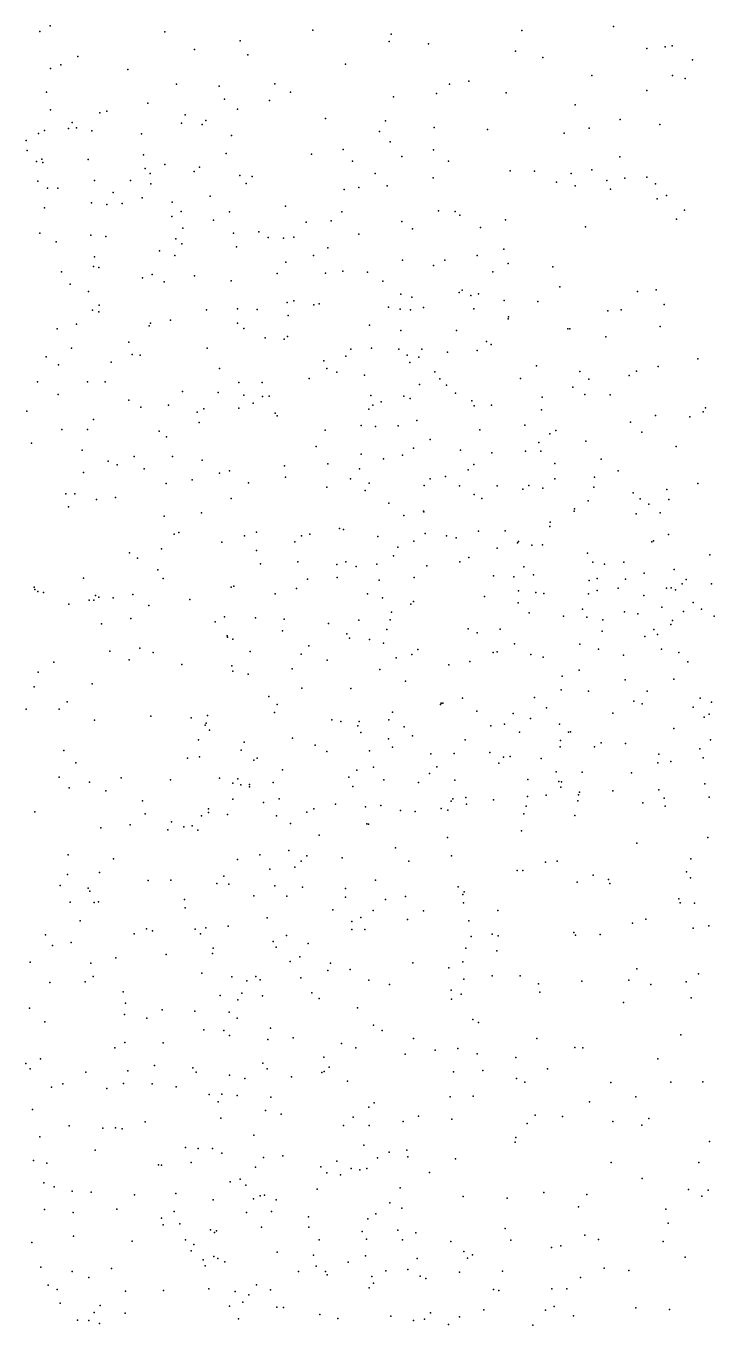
# Model space of a CAD drawing. Header units: metres. Extents: x -25 to 25, y -27.7 to 27.8.
# Drawn here: x 1.622 to 2.328, y -1.325 to 0.009 of the extents above; entities that cross this region are included whole.
import ezdxf

# ---------------------------------------------------------------- set-up
doc = ezdxf.new("R2010")
doc.units = ezdxf.units.M

msp = doc.modelspace()

# ---------------------------------------------------------------- linework, layer by layer
for p in [(1.6365, 0.0027, 17.3598), (1.6472, 0.0085, -8.8351), (1.765, 0.0024, 19.694), (1.9166, 0.0042, -8.8314), (1.9972, 0.0002, -8.854), (2.1311, 0.0037, -8.8419), (2.2251, 0.0078, -14.1549), (1.8422, -0.0067, -8.8162), (1.9951, -0.0074, 19.0284), (2.0354, -0.01, 19.6909), (2.2782, -0.0129, -3.3569), (2.2855, -0.0119, 17.1417), (1.6756, -0.0228, -8.7332), (1.7952, -0.0156, -13.7047), (1.85, -0.0211, 24.2013), (2.1246, -0.0173, -2.9579), (2.1529, -0.0237, 17.6566), (2.2594, -0.0147, 9.2249), (2.3065, -0.0262, 7.785), (1.6476, -0.0352, -7.5274), (1.6583, -0.0313, -2.5534), (1.7269, -0.0361, -13.7307), (1.9501, -0.0306, -13.599), (1.777, -0.0514, -2.704), (1.8777, -0.0509, -13.6404), (2.0571, -0.0514, -13.5058), (2.0769, -0.0482, 17.2253), (2.203, -0.0422, -20.2018), (2.2858, -0.0423, 19.7297), (2.2987, -0.0454, -13.3914), (1.6435, -0.0593, 4.602), (1.8206, -0.0534, 19.2673), (1.8937, -0.0596, 17.8119), (1.9995, -0.0641, 19.178), (2.0435, -0.0607, -3.4526), (2.115, -0.06, -8.8729), (2.2595, -0.0578, 17.5157), (1.6474, -0.0777, 23.6565), (1.7054, -0.0791, -8.6188), (1.7475, -0.0706, -8.7103), (1.826, -0.0667, -20.8764), (1.8394, -0.0769, 9.2828), (1.8723, -0.0679, 19.6819), (2.1859, -0.0724, 19.7508), (1.6697, -0.0907, 19.489), (1.6982, -0.0808, -3.7708), (1.7818, -0.0914, -28.3731), (1.7858, -0.0826, 12.9865), (1.8032, -0.0926, 17.8286), (1.807, -0.0886, -8.7629), (1.9298, -0.0866, -8.8238), (1.9912, -0.0889, 24.7455), (2.2322, -0.0876, -8.8505), (2.2727, -0.0927, 19.8455), (1.6353, -0.102, 17.8844), (1.6415, -0.0988, -7.0712), (1.666, -0.0968, -9.5611), (1.6742, -0.096, -9.863), (1.6899, -0.099, -9.7785), (1.7409, -0.1024, 19.6867), (1.8332, -0.1038, 11.5516), (1.9851, -0.0997, -28.2015), (2.0413, -0.0957, -27.7547), (2.0959, -0.0979, -13.4291), (2.1746, -0.1014, 12.8145), (2.2004, -0.0963, 17.567), (1.6225, -0.109, 19.6903), (1.6235, -0.1195, -8.3814), (1.948, -0.1184, 19.6844), (1.9962, -0.1105, 19.3456), (2.0404, -0.1186, 17.6876), (1.6333, -0.1307, -9.3789), (1.6385, -0.1281, -13.7677), (1.6397, -0.1318, 9.6388), (1.6861, -0.1286, -9.4837), (1.743, -0.1239, 23.8191), (1.8278, -0.1226, 7.6799), (1.9154, -0.123, -13.5849), (1.9573, -0.1303, 17.7388), (2.0079, -0.1254, -13.5012), (2.0561, -0.1304, 9.3642), (2.2317, -0.126, 25.2437), (1.7446, -0.1379, -9.5889), (1.7498, -0.143, -9.9142), (1.765, -0.1336, -9.6622), (1.7948, -0.141, -9.799), (1.8004, -0.1366, 9.4863), (1.8418, -0.1451, -21.3921), (1.8544, -0.1459, -13.6205), (1.9806, -0.1428, 24.4404), (2.1192, -0.1401, 24.9801), (2.1441, -0.1406, 19.786), (2.1817, -0.1429, 17.1515), (2.2029, -0.1392, 19.2149), (2.2596, -0.1467, -8.6057), (1.6345, -0.1508, -8.305), (1.6446, -0.1581, -9.9997), (1.6551, -0.1581, 11.1411), (1.6927, -0.1502, -6.6348), (1.7296, -0.1502, 17.8216), (1.7506, -0.1535, -8.5143), (1.8483, -0.1532, -8.6872), (1.9488, -0.1594, -21.0937), (1.9639, -0.1573, 19.4931), (1.993, -0.1555, -8.8443), (2.0403, -0.1475, 11.9897), (2.1667, -0.152, -8.8972), (2.1861, -0.1555, 19.8851), (2.2185, -0.15, 9.334), (2.2222, -0.1589, -13.3207), (2.2368, -0.1479, 19.9945), (2.2685, -0.1535, 17.4811), (1.6897, -0.1732, -7.7336), (1.7118, -0.1624, -9.4136), (1.7415, -0.1681, 11.4394), (1.7725, -0.1724, -9.5315), (1.8114, -0.1664, -8.5632), (2.2701, -0.1689, -8.8694), (2.2795, -0.1655, 20.1922), (1.6413, -0.1782, 4.5025), (1.7053, -0.1748, -13.7305), (1.7212, -0.1736, -8.3955), (1.7816, -0.182, -7.9577), (1.8313, -0.1822, -9.6537), (1.8886, -0.1764, -27.126), (1.9464, -0.1823, 17.211), (2.0457, -0.1813, 24.6021), (2.0629, -0.1819, -13.4081), (2.0677, -0.1858, -20.4545), (2.2982, -0.1807, 20.2905), (1.772, -0.1871, -26.7912), (1.7835, -0.1991, -8.4264), (1.8149, -0.1909, -9.9348), (1.9099, -0.1931, -8.6485), (1.9357, -0.1916, -8.7568), (2.0079, -0.1924, 19.7182), (2.0191, -0.1998, 12.9615), (2.0888, -0.1983, 17.6096), (2.1144, -0.1906, 24.7454), (2.1965, -0.1977, 12.2176), (2.2898, -0.1897, -13.2864), (1.6365, -0.2043, -10.074), (1.6533, -0.213, -7.5858), (1.6889, -0.2062, -21.7605), (1.7044, -0.2076, -8.2756), (1.7761, -0.2102, 19.6698), (1.8352, -0.2041, 23.982), (1.8612, -0.2028, -14.4675), (1.8709, -0.2087, -9.7187), (1.8867, -0.2093, -9.9181), (1.8972, -0.2082, 11.8479), (1.964, -0.2054, -13.5087), (1.7593, -0.2222, -3.761), (1.7822, -0.2153, -10.01), (1.8384, -0.2182, 19.7037), (1.9323, -0.2193, 17.7064), (2.1126, -0.2206, 20.0193), (1.6918, -0.2384, -26.5559), (1.6926, -0.2286, 17.7648), (1.697, -0.2396, -8.1709), (1.7751, -0.227, -8.349), (1.8889, -0.2341, -10.0218), (1.9175, -0.227, -8.5593), (2.0086, -0.2318, -8.7873), (2.0404, -0.2374, -21.2801), (2.0522, -0.232, 19.8023), (2.0854, -0.227, -8.839), (2.1173, -0.2355, 20.1165), (2.163, -0.2389, 19.4056), (1.659, -0.2441, -10.1283), (1.7421, -0.2501, -10.1248), (1.752, -0.2468, -13.6968), (1.7954, -0.2479, -9.4244), (1.8331, -0.2532, -13.6294), (1.88, -0.2457, -8.4591), (1.9299, -0.2454, -9.8314), (1.9475, -0.2433, -9.9519), (1.973, -0.2444, -8.6744), (2.1015, -0.2438, -3.5622), (1.6676, -0.2566, -9.3968), (1.6865, -0.264, -13.7467), (1.7643, -0.2541, -8.2522), (1.9884, -0.2535, 9.5076), (2.067, -0.265, 12.1576), (2.0701, -0.2629, 19.5408), (2.0866, -0.2666, -13.3435), (2.1702, -0.2593, 17.5414), (2.2499, -0.264, 17.4872), (2.2692, -0.2623, 12.889), (1.6976, -0.2783, -10.1798), (1.8904, -0.2754, -2.8662), (1.8974, -0.2737, -13.5603), (1.9178, -0.2778, -10.1386), (1.9233, -0.2769, 19.7163), (2.0069, -0.2669, 17.6238), (2.0182, -0.2699, -8.7286), (2.0789, -0.2682, -20.7646), (2.113, -0.2734, 20.2226), (2.1476, -0.2743, -8.8383), (2.2774, -0.2775, -13.235), (1.6907, -0.2833, -24.8343), (1.6972, -0.2849, -8.101), (1.7706, -0.2934, 17.6871), (1.8075, -0.2828, -24.4928), (1.8395, -0.2818, -8.3102), (1.8595, -0.2826, -8.0794), (1.8915, -0.2888, -8.3821), (1.9945, -0.2801, -13.4434), (2.0063, -0.2822, -9.9845), (2.0168, -0.2829, -27.2593), (2.0303, -0.2806, -21.5668), (2.0821, -0.2819, -8.7889), (2.1173, -0.2921, -13.274), (2.1174, -0.2903, -27.5446), (2.2196, -0.2839, 20.4156), (2.2331, -0.2828, -8.8842), (1.6545, -0.3026, -23.7615), (1.6741, -0.2977, 17.6951), (1.7487, -0.2994, -9.4141), (1.75, -0.2967, 19.6494), (1.8393, -0.2965, 9.7393), (1.8458, -0.302, -24.1804), (1.975, -0.2988, -9.8599), (2.0072, -0.3043, -10.0761), (2.0643, -0.3042, -2.9732), (2.1785, -0.3024, 17.0947), (2.1805, -0.3024, -8.5249), (2.273, -0.3001, 20.5076), (1.728, -0.316, 11.659), (1.8677, -0.3116, -28.5029), (1.8873, -0.3132, -9.4783), (1.8906, -0.3103, -10.2446), (2.0949, -0.3155, 24.4823), (2.0998, -0.3187, 20.3143), (2.2175, -0.3106, 24.6929), (1.643, -0.3311, -7.959), (1.669, -0.3223, 19.6319), (1.7312, -0.3288, -2.7482), (1.7394, -0.3296, -13.7069), (1.8082, -0.3222, -8.2051), (1.9506, -0.3305, -8.4028), (1.9556, -0.3235, -10.2087), (1.9771, -0.3224, -9.7707), (2.0049, -0.3233, 19.9943), (2.0137, -0.3294, 7.7776), (2.0254, -0.3316, 13.0514), (2.0287, -0.3233, -8.5695), (2.0548, -0.3264, -10.0104), (2.0854, -0.3247, -8.7291), (2.3118, -0.3333, 17.4294), (1.6557, -0.3395, -9.4105), (1.7098, -0.3368, -8.0411), (1.8208, -0.3431, -10.3095), (1.9279, -0.3353, -13.5135), (1.9312, -0.3431, -9.5478), (2.0162, -0.3369, 20.1214), (2.0419, -0.3466, -9.9426), (2.1464, -0.3403, -8.7806), (2.1908, -0.3462, 9.3526), (2.2488, -0.3458, -8.8466), (2.271, -0.3411, -13.1972), (1.6343, -0.357, 10.5873), (1.6855, -0.3569, -7.7723), (1.7038, -0.3569, -10.3091), (1.8407, -0.3576, -23.8511), (1.8647, -0.3576, -9.4212), (1.913, -0.3536, -10.3855), (1.9415, -0.3471, 19.8058), (1.9699, -0.3499, -13.4528), (2.0261, -0.3596, 20.2023), (2.0471, -0.3539, -10.1697), (2.13, -0.3534, -10.2765), (2.1999, -0.3543, 19.5301), (2.2415, -0.3504, -20.9263), (1.6554, -0.3698, -13.7683), (1.7829, -0.3667, 17.1626), (1.8195, -0.3678, -10.3877), (1.846, -0.3705, -13.5906), (1.8651, -0.3721, -25.0262), (1.8718, -0.3716, 13.1728), (1.9763, -0.3709, -9.6528), (2.0101, -0.3715, -10.4886), (2.0538, -0.3604, 17.5828), (2.0631, -0.3684, -21.9326), (2.1521, -0.3725, -10.4531), (2.1835, -0.3625, 20.5001), (2.196, -0.3698, -14.2686), (2.222, -0.3701, 17.5021), (1.728, -0.3756, 17.6427), (1.7404, -0.3829, 11.8482), (1.7688, -0.3809, -7.9132), (1.8048, -0.3846, -3.7943), (1.8409, -0.384, 17.6289), (1.8555, -0.3788, -8.187), (1.9742, -0.3848, 20.0651), (1.9783, -0.3807, 24.2603), (1.9867, -0.3775, 19.729), (2.0167, -0.374, -24.6027), (2.08, -0.3765, -8.5628), (2.0823, -0.3816, -13.2797), (2.1001, -0.3809, -10.571), (2.1513, -0.3855, -8.7024), (2.3198, -0.3834, -13.1533), (1.6231, -0.3869, 4.5797), (1.6918, -0.3956, -7.9346), (1.798, -0.3881, -8.0918), (1.8001, -0.3986, 9.9946), (1.878, -0.3889, 19.7418), (1.88, -0.3919, -22.1158), (2.0236, -0.3965, -10.5559), (2.2427, -0.3984, -28.1048), (2.2685, -0.3915, 7.9108), (2.3035, -0.3929, -21.4545), (2.3173, -0.3877, 20.6402), (1.6592, -0.4059, -28.597), (1.6854, -0.4057, -9.4555), (1.7589, -0.4075, 19.6446), (1.7666, -0.4133, -13.6596), (1.9294, -0.4066, -10.5141), (1.9662, -0.4017, -8.3226), (1.981, -0.4028, 17.6053), (2.0044, -0.4022, -13.3857), (2.0881, -0.4062, 20.419), (2.1343, -0.4013, 12.3535), (2.1598, -0.4104, -10.156), (2.1662, -0.4068, -3.6629), (2.2544, -0.4084, 9.1932), (1.628, -0.4199, -7.8287), (1.9202, -0.4233, -8.2331), (2.0202, -0.4249, -8.3894), (2.0372, -0.4162, -9.7811), (2.1487, -0.419, -10.6232), (2.197, -0.4179, -10.4112), (2.2895, -0.4233, -20.1446), (1.6802, -0.4272, 10.4356), (1.7066, -0.4382, -10.4262), (1.7334, -0.4337, 10.2599), (1.7728, -0.4337, -9.462), (1.8032, -0.4374, -10.4846), (1.9665, -0.4311, -10.6067), (1.9893, -0.4361, -8.2643), (2.0086, -0.4323, 17.0874), (2.0684, -0.4271, -10.6855), (2.1003, -0.4298, -13.2031), (2.1351, -0.4281, 20.5295), (2.1508, -0.428, -27.3697), (2.2127, -0.4364, -10.479), (1.6814, -0.45, -7.8628), (1.716, -0.4421, 7.7496), (1.7436, -0.4461, -14.598), (1.821, -0.4507, 19.6961), (1.8312, -0.4484, -8.0682), (1.8875, -0.4432, 19.8072), (1.9322, -0.4409, -9.4764), (1.9646, -0.4462, 20.1731), (2.0762, -0.4472, 17.5614), (2.0821, -0.4417, -8.4862), (2.1651, -0.4406, -10.0926), (2.2301, -0.4482, -10.3559), (1.7662, -0.4611, -7.9653), (1.793, -0.4575, 12.0747), (1.8508, -0.4607, -13.5631), (1.8888, -0.4548, -8.1495), (1.9312, -0.465, -13.455), (1.9554, -0.4565, 9.8013), (1.9747, -0.4609, 12.2827), (2.0311, -0.4634, -23.9242), (2.0373, -0.4565, -9.6792), (2.0528, -0.454, 9.6256), (2.0672, -0.4636, -10.7815), (2.1058, -0.4636, -9.8924), (2.1385, -0.4632, -8.5605), (2.1526, -0.4659, -10.0233), (2.1652, -0.4563, -8.4861), (2.2051, -0.4651, -10.6168), (2.2058, -0.4547, -13.1215), (2.3117, -0.4612, -21.7656), (1.6634, -0.4718, -23.5174), (1.6725, -0.4719, 19.579), (1.6949, -0.4776, 13.3989), (1.7143, -0.4756, 24.2048), (1.8328, -0.4768, -10.5777), (1.9705, -0.4683, -3.7462), (2.0824, -0.4724, -9.8056), (2.09, -0.4767, -26.9858), (2.1321, -0.4672, 24.5365), (2.1994, -0.4789, -8.6587), (2.2456, -0.471, 8.0452), (2.2526, -0.4771, -10.4168), (2.2801, -0.4675, -8.8557), (2.2819, -0.4778, 17.4609), (1.666, -0.4851, -22.3129), (1.8024, -0.4914, -13.6061), (1.9946, -0.4816, -10.7485), (2.0304, -0.4895, -9.5756), (2.0307, -0.4902, -13.3105), (2.1849, -0.4895, -10.8125), (2.1851, -0.4872, 16.9842), (2.2485, -0.4923, -27.5838), (2.2616, -0.4824, 20.6795), (2.2732, -0.4915, 9.0082), (1.7641, -0.4948, -9.5012), (2.01, -0.494, 20.3876), (2.16, -0.5053, -10.9935), (2.1602, -0.501, 20.6174), (1.7743, -0.5133, -10.5952), (1.7791, -0.5115, 17.5612), (1.8466, -0.5149, -10.678), (1.8589, -0.5111, 13.3195), (1.9051, -0.515, 20.0811), (1.9135, -0.5132, -10.749), (1.9442, -0.5074, 24.3431), (1.9481, -0.5086, -25.217), (1.9835, -0.5158, -14.4217), (2.032, -0.5125, -26.7515), (2.054, -0.5149, 20.511), (2.0639, -0.5169, -9.6351), (2.0869, -0.5101, -25.009), (2.1141, -0.51, -13.1046), (2.2816, -0.5137, -10.2837), (1.7287, -0.5326, -7.8776), (1.7613, -0.5283, -7.8831), (1.8235, -0.5214, 17.086), (1.8588, -0.5301, 10.1298), (1.8984, -0.5213, 7.8914), (2.0041, -0.5266, -8.2424), (2.0205, -0.5206, -10.8997), (2.1058, -0.5276, -9.7556), (2.1267, -0.5222, 19.797), (2.1279, -0.5208, -8.4735), (2.1415, -0.5246, -11.0746), (2.1523, -0.5244, 9.2668), (2.1985, -0.5327, -10.0334), (2.2647, -0.5211, -10.6227), (2.2664, -0.5203, -8.7949), (1.7369, -0.538, -13.6633), (1.8629, -0.5439, 19.9349), (1.9013, -0.5417, -8.0757), (1.9414, -0.5444, -23.6349), (1.9507, -0.5416, -8.1434), (1.9611, -0.5466, -13.3798), (1.9823, -0.5441, -9.5444), (1.9994, -0.5354, 17.5465), (2.0338, -0.5459, -13.256), (2.0675, -0.5418, -8.3375), (2.0767, -0.5371, -8.3613), (2.1332, -0.5468, -11.1702), (2.2042, -0.542, -11.1483), (2.2161, -0.544, -13.0267), (2.2359, -0.5422, -11.0157), (2.3241, -0.5345, -11.4532), (1.6814, -0.5583, -7.7467), (1.7578, -0.5499, 19.6198), (1.763, -0.5587, -10.6569), (1.9113, -0.5594, -26.5194), (1.9417, -0.5577, 20.3178), (2.0206, -0.5579, -11.0247), (2.1023, -0.5561, 17.5266), (2.123, -0.5572, -11.2389), (2.1432, -0.5549, -9.8442), (2.2085, -0.5588, -11.3281), (2.2375, -0.5596, -11.2561), (2.2566, -0.5532, -10.891), (2.2874, -0.5496, -11.191), (2.2997, -0.5598, 17.4434), (1.6309, -0.5677, 10.8477), (1.6316, -0.57, -13.7376), (1.6344, -0.5722, 12.0104), (1.6405, -0.5733, -7.6917), (1.8329, -0.5676, -10.7563), (1.8358, -0.5668, -7.9394), (1.9, -0.569, -13.4599), (1.9849, -0.5606, -22.3372), (2.1278, -0.5714, -8.4127), (2.1455, -0.5733, 12.5101), (2.2002, -0.561, 20.6973), (2.2084, -0.571, -11.4624), (2.2302, -0.5688, -8.591), (2.2796, -0.5686, -10.8261), (2.2846, -0.5684, -8.5749), (2.2888, -0.5705, -22.1158), (2.2957, -0.5644, -10.2194), (2.3259, -0.5644, -14.2637), (1.6665, -0.585, -10.593), (1.6873, -0.5812, -25.4993), (1.6921, -0.581, -13.6994), (1.6937, -0.5762, 17.5173), (1.6972, -0.5781, 19.5435), (1.7119, -0.5788, 13.5184), (1.7319, -0.5754, 10.5726), (1.7486, -0.5866, -7.8049), (1.7905, -0.5802, -13.5976), (1.8782, -0.5745, -10.8567), (1.9727, -0.5745, 17.0139), (1.9883, -0.5788, 12.4064), (2.0174, -0.5853, -11.0966), (2.0202, -0.5824, 19.9243), (2.0928, -0.5774, 9.461), (2.1276, -0.5838, -11.4266), (2.1537, -0.5743, -13.001), (2.1997, -0.5746, 8.2122), (2.2564, -0.5763, -11.5566), (2.3071, -0.5835, -10.7208), (1.73, -0.6, -9.5608), (1.826, -0.5983, 17.526), (1.8578, -0.5993, 20.0217), (1.9973, -0.5933, -13.2993), (2.1388, -0.5942, -9.733), (2.1739, -0.5974, -11.5381), (2.1933, -0.5904, -8.5051), (2.1979, -0.5984, -27.1872), (2.2366, -0.593, -10.0284), (2.2501, -0.5951, 24.7172), (2.2747, -0.5882, 8.4707), (2.297, -0.5926, -10.9624), (2.3156, -0.5903, -11.6341), (2.3284, -0.5974, 20.8006), (1.7, -0.6052, 7.8681), (1.8165, -0.6032, 10.423), (1.8857, -0.6127, -2.8395), (1.8872, -0.6006, 20.1625), (1.9329, -0.6051, 17.532), (1.964, -0.6017, -11.0387), (1.9927, -0.6111, -8.2149), (1.9962, -0.6014, 13.3343), (2.076, -0.6106, -11.3463), (2.109, -0.6107, -3.7514), (2.2136, -0.613, 17.4706), (2.2144, -0.6012, 13.1906), (2.2665, -0.6113, -20.2904), (2.2842, -0.6059, -24.7023), (2.2859, -0.6019, -12.9272), (1.829, -0.6177, 19.8754), (1.8292, -0.6191, -9.5366), (1.8345, -0.6211, -7.8916), (1.9517, -0.6155, 20.3863), (1.9545, -0.6202, -9.5073), (1.975, -0.6213, 10.0298), (1.9894, -0.6252, -8.1279), (2.0852, -0.6147, -13.0308), (2.1237, -0.626, -12.9267), (2.1908, -0.6261, 9.0283), (2.2574, -0.6185, -8.6385), (2.2704, -0.6162, -2.9889), (1.7083, -0.6335, -13.6465), (1.7391, -0.6305, -2.7343), (1.753, -0.6347, 19.6308), (1.8524, -0.6337, -10.8883), (1.9048, -0.6366, -13.3955), (1.9125, -0.6279, -8.0211), (2.0184, -0.6369, -13.1802), (2.0246, -0.6316, -11.2149), (2.1018, -0.6349, -8.3173), (2.1058, -0.634, -9.6207), (2.1405, -0.6367, -11.6129), (2.153, -0.6395, -9.6753), (2.21, -0.6315, -9.8838), (2.2355, -0.6375, -8.5472), (2.2746, -0.6312, -11.6799), (2.2922, -0.6347, -10.0809), (1.6509, -0.6448, -9.6013), (1.7284, -0.6422, -7.7368), (1.7822, -0.6471, -10.7729), (1.8335, -0.6486, 24.3585), (1.8957, -0.6516, 8.0324), (1.9316, -0.6428, 10.2337), (1.9856, -0.6524, -11.1585), (2.0022, -0.6404, 20.5226), (2.0564, -0.6476, -11.4179), (2.0778, -0.6439, -11.4849), (2.1902, -0.653, -9.8044), (2.3017, -0.6444, -10.885), (1.6348, -0.6551, -13.6895), (1.8346, -0.6541, -13.4922), (1.8504, -0.6572, 20.0916), (2.0118, -0.6641, -28.6334), (2.1727, -0.6591, -26.9052), (2.2373, -0.6627, 8.773), (2.2872, -0.6621, -3.7458), (1.6309, -0.6702, 4.7134), (1.6904, -0.6669, -7.676), (1.8717, -0.6801, -9.5557), (1.9055, -0.6713, 20.3054), (1.9559, -0.6719, -25.4375), (2.1717, -0.6732, -12.8356), (2.1995, -0.6746, -11.7337), (2.2597, -0.6744, 19.9219), (1.6227, -0.6929, -26.1874), (1.6565, -0.6931, 17.4563), (1.6647, -0.6855, -10.6529), (1.8803, -0.6882, -11.0087), (2.0477, -0.6883, 8.2278), (2.0484, -0.6868, -11.5582), (2.0503, -0.6867, 17.4941), (2.0702, -0.6818, 24.5975), (2.1443, -0.6811, -8.3587), (2.1566, -0.6915, 20.7174), (2.2463, -0.6847, 20.7771), (2.2547, -0.6876, -9.8718), (2.3069, -0.6909, -8.7822), (2.3142, -0.6817, -10.7729), (2.3258, -0.6859, -12.7822), (1.6928, -0.7041, -13.6123), (1.7504, -0.7002, -13.5553), (1.792, -0.7018, 12.3366), (1.8086, -0.6995, 20.0866), (1.8773, -0.6965, -7.9167), (1.9363, -0.7038, -8.0072), (1.9453, -0.7055, -11.2078), (1.9644, -0.7055, 17.497), (1.9947, -0.704, -11.3996), (1.9985, -0.6962, 13.4579), (2.085, -0.6951, -12.8843), (2.1223, -0.6975, -12.7679), (2.14, -0.7027, -11.8085), (2.2247, -0.6971, -12.7801), (2.3183, -0.7013, -8.8583), (2.3236, -0.698, -24.8917), (1.8061, -0.7095, 16.9621), (1.8073, -0.7072, 19.8918), (1.8106, -0.7146, 17.4814), (1.9628, -0.7101, -13.2032), (1.9661, -0.717, -11.335), (2.0103, -0.7111, -11.4861), (2.0993, -0.7101, -14.4172), (2.1134, -0.7085, -9.5764), (2.1289, -0.7165, 8.3864), (2.17, -0.7083, -25.2458), (2.1791, -0.7166, -9.6435), (2.1813, -0.7163, 17.4521), (2.2873, -0.7129, -11.8704), (1.7994, -0.7244, 10.5654), (1.8464, -0.7267, -10.9524), (1.8958, -0.7229, -11.1195), (1.9192, -0.7299, 20.3776), (1.9945, -0.7235, -8.0804), (1.9984, -0.7319, -11.5914), (2.0191, -0.7203, 20.5734), (2.0729, -0.7243, -11.7565), (2.1707, -0.7316, 16.8083), (2.171, -0.7251, -11.9008), (2.2059, -0.7316, -8.4244), (2.2126, -0.7276, -8.4211), (2.2375, -0.7281, -12.7015), (2.3248, -0.7244, 20.846), (1.6613, -0.7353, -14.7931), (1.788, -0.7434, -9.6151), (1.8003, -0.742, -10.888), (1.8433, -0.7349, -13.403), (1.8562, -0.7452, 20.224), (1.8597, -0.7432, -14.6027), (1.9312, -0.7363, -11.2758), (1.9748, -0.7358, -13.1358), (2.0377, -0.7388, -12.9117), (2.0616, -0.7385, -8.1793), (2.0985, -0.7376, -12.6983), (2.1123, -0.7422, 20.1072), (2.1192, -0.7414, 9.1237), (2.151, -0.7437, -11.9683), (2.2718, -0.7393, -8.5769), (2.284, -0.7466, -12.6517), (2.3137, -0.7337, 13.2083), (2.3173, -0.7429, -9.9079), (1.6737, -0.7482, -10.7003), (1.8857, -0.7552, 17.4756), (1.962, -0.7555, -11.5253), (1.979, -0.7526, -9.553), (2.0363, -0.759, -11.8556), (2.0441, -0.7521, 10.1733), (2.1077, -0.7485, -12.6152), (2.1663, -0.7574, -3.7901), (2.193, -0.7575, -12.579), (2.2439, -0.7582, -8.4964), (2.2706, -0.7481, -11.9647), (1.6564, -0.7627, 13.8725), (1.6666, -0.7736, -7.5853), (1.6875, -0.7679, -13.5721), (1.7202, -0.7634, -9.6423), (1.7707, -0.7656, -13.4747), (1.8209, -0.7637, 20.1031), (1.8345, -0.7689, -25.627), (1.8399, -0.7645, -23.375), (1.8428, -0.7708, -8.0212), (1.8516, -0.7703, -7.8215), (1.8517, -0.7726, -11.0458), (1.876, -0.7681, -13.3217), (1.9536, -0.7629, 20.5029), (1.9578, -0.7722, 10.4012), (1.9896, -0.7655, -11.6846), (2.0253, -0.7684, 16.8525), (2.0625, -0.7657, -11.934), (2.1373, -0.7653, -12.5103), (2.1691, -0.7674, -12.0604), (2.1712, -0.773, 13.3954), (2.1718, -0.7677, -2.9264), (2.3189, -0.7695, -12.5529), (1.7043, -0.7768, -10.76), (1.8345, -0.7854, 8.1496), (1.8821, -0.785, -11.1985), (2.0605, -0.7849, -12.1026), (2.0737, -0.7838, 9.4051), (2.1022, -0.7859, 17.4555), (2.1371, -0.7825, -12.2256), (2.1561, -0.7813, -12.3456), (2.1895, -0.781, -12.4258), (2.1904, -0.7781, -12.148), (2.2245, -0.7768, -9.6528), (2.2719, -0.7758, -9.7372), (2.2772, -0.7843, -12.469), (2.3233, -0.7834, -8.8085), (1.6316, -0.7985, 16.9109), (1.7418, -0.787, -10.8276), (1.8097, -0.7992, -13.3879), (1.8098, -0.7952, -2.762), (1.8662, -0.7889, 20.2989), (1.9105, -0.7987, -7.9098), (1.9179, -0.7952, -13.1702), (1.9399, -0.7904, -3.8262), (1.9708, -0.7932, -8.0041), (1.9865, -0.7919, -11.9278), (2.0068, -0.7971, -12.878), (2.0219, -0.7981, -12.7397), (2.0484, -0.7951, 13.5947), (2.0552, -0.7966, -12.4234), (2.0587, -0.7874, -12.5289), (2.0744, -0.7905, -12.2878), (2.1358, -0.7926, -23.5548), (2.1887, -0.7872, -8.3579), (2.2554, -0.7893, -12.357), (2.2783, -0.7926, -12.2012), (1.7292, -0.8116, -7.6322), (1.7446, -0.8004, 19.6584), (1.7718, -0.8087, 17.44), (1.7928, -0.8127, 19.9336), (1.8025, -0.8024, -10.9331), (1.8291, -0.801, 20.2068), (1.8796, -0.8026, -13.2568), (1.8938, -0.8105, -11.372), (1.9722, -0.8106, 8.3267), (1.974, -0.8111, -11.994), (2.1331, -0.8005, 8.9467), (2.1855, -0.8023, -9.5884), (1.6992, -0.8148, 19.5347), (1.7681, -0.8168, 19.7983), (1.7844, -0.8138, -9.6566), (1.7986, -0.8173, -7.7109), (1.9234, -0.8224, -11.8108), (2.055, -0.8247, -8.1284), (2.1308, -0.818, -8.2648), (2.3221, -0.8249, -27.2725), (1.8921, -0.8382, -11.501), (2.0017, -0.8354, 17.4453), (2.2492, -0.8304, -8.4815), (1.6658, -0.8424, 10.7358), (1.7122, -0.8468, -10.7876), (1.8393, -0.8473, -11.0841), (1.8624, -0.8425, 17.4459), (1.9047, -0.8491, -13.118), (1.9106, -0.8434, 24.5559), (1.9468, -0.8457, -9.6332), (2.0152, -0.8489, -12.1986), (2.059, -0.8434, 10.3066), (2.1556, -0.8499, -8.2966), (2.1676, -0.8492, 17.4224), (2.3045, -0.8467, -8.6678), (1.6649, -0.8626, -22.7079), (1.6979, -0.8606, -9.7222), (1.8253, -0.8645, -9.6951), (1.8726, -0.8572, -11.3105), (1.8982, -0.8552, -11.7238), (2.1264, -0.8585, 20.7376), (2.1324, -0.8587, 24.7765), (2.2043, -0.8635, 20.7938), (2.3003, -0.86, -9.6525), (2.3044, -0.866, -8.4308), (1.6575, -0.8741, -10.6984), (1.6863, -0.8768, -7.5733), (1.6878, -0.88, 17.4252), (1.7476, -0.869, 13.9848), (1.7709, -0.8687, -10.8837), (1.8183, -0.8719, 20.1063), (1.8304, -0.8727, -13.2301), (1.8777, -0.8745, -7.8314), (1.9062, -0.8758, 20.392), (1.9503, -0.877, 20.3008), (1.9812, -0.8687, 20.5585), (2.066, -0.8753, -28.8049), (2.188, -0.8706, -9.4973), (2.2201, -0.868, 12.7801), (2.2215, -0.8719, -8.4002), (1.6677, -0.8911, 19.5125), (1.6922, -0.8914, 20.2419), (1.6968, -0.8908, -26.1938), (1.785, -0.8884, -13.3181), (1.8562, -0.8846, -11.2266), (1.8899, -0.885, 13.8652), (1.9503, -0.8859, -7.9438), (1.9913, -0.8885, -12.6138), (2.0119, -0.8853, -12.304), (2.0708, -0.8833, 9.6606), (2.0712, -0.8917, -8.1426), (2.0719, -0.8804, -3.8478), (2.2923, -0.8876, 20.8544), (2.2936, -0.8919, -9.5838), (2.3085, -0.8922, -3.8493), (1.7859, -0.8971, 19.91), (1.9371, -0.8989, -12.9007), (1.9785, -0.8996, -12.6859), (2.0302, -0.8999, -8.0773), (2.1067, -0.8997, -8.2083), (1.6779, -0.9103, -13.4345), (1.7461, -0.9186, -9.7637), (1.7959, -0.9188, 17.4246), (1.807, -0.9175, -10.9936), (1.8297, -0.9158, -9.7433), (1.8699, -0.9073, -11.5194), (1.9568, -0.9111, -12.7951), (1.9569, -0.9191, -9.6981), (1.966, -0.907, -12.1226), (1.97, -0.9193, 17.4268), (2.014, -0.909, 16.7007), (2.0768, -0.9103, 9.0853), (2.2447, -0.9126, 13.0216), (2.2585, -0.9085, -27.0215), (2.3069, -0.9177, -25.2875), (2.323, -0.9156, -8.7686), (1.6423, -0.9248, -2.6435), (1.6689, -0.9325, -14.9244), (1.7334, -0.9237, 12.4026), (1.7522, -0.9205, 19.7624), (1.8015, -0.9236, -7.6974), (1.8761, -0.9314, 12.5297), (1.8897, -0.9254, -11.8509), (1.9121, -0.9335, 8.4634), (2.0791, -0.9265, 20.6935), (2.1006, -0.9241, 13.4404), (2.1068, -0.9258, -9.6307), (2.1844, -0.9222, -9.5445), (2.1864, -0.925, -26.7751), (2.2116, -0.9245, 20.325), (1.6496, -0.9357, -3.8897), (1.7662, -0.9448, 8.2801), (1.8137, -0.9439, -13.171), (1.8145, -0.9382, 20.3553), (1.8792, -0.9372, -13.0499), (2.0737, -0.9385, 8.8534), (2.1057, -0.941, 17.4007), (1.6268, -0.9526, 16.7664), (1.6891, -0.9539, 19.5693), (1.7146, -0.9484, -7.5937), (1.8935, -0.9521, -12.9683), (1.9034, -0.9474, -9.7531), (1.935, -0.9538, 20.4802), (2.0193, -0.9533, 20.6163), (2.0562, -0.9584, -8.1082), (2.0707, -0.9525, 12.6681), (2.2492, -0.9596, 17.3629), (1.647, -0.9735, 14.3363), (1.6831, -0.973, -10.7365), (1.6912, -0.9673, -13.3557), (1.8029, -0.9641, 16.7235), (1.8337, -0.9677, 20.1802), (1.8489, -0.972, -11.4311), (1.8582, -0.9675, 20.2918), (1.8626, -0.971, -11.7226), (1.9044, -0.9688, -12.8579), (1.9321, -0.9612, -12.0867), (1.9551, -0.9604, -12.6255), (1.9743, -0.9711, -12.3786), (2.0718, -0.9701, -9.6872), (2.1009, -0.9667, -8.1831), (2.1295, -0.9666, 10.1285), (2.1928, -0.9724, 16.4878), (2.2411, -0.9712, -9.5184), (2.2997, -0.9729, -8.5896), (2.3124, -0.9646, -8.6835), (1.7222, -0.9833, 19.6552), (1.844, -0.9845, 24.5615), (1.9158, -0.9842, 10.4934), (1.9953, -0.9757, -8.1337), (2.0588, -0.9816, 13.8617), (2.069, -0.9855, -23.3974), (2.1484, -0.975, 20.771), (2.1497, -0.9834, -9.6411), (2.2636, -0.9757, -8.4887), (1.626, -0.9998, -13.377), (1.7246, -0.9947, -10.8208), (1.8217, -0.9871, -11.1162), (1.8399, -0.9914, -11.3552), (1.8652, -0.9874, -11.7971), (1.9232, -0.9902, 14.0803), (1.9627, -0.9997, -12.454), (2.059, -0.9908, -2.8702), (2.2356, -0.9941, 24.9116), (2.3049, -0.9893, 20.8703), (1.7236, -1.0066, 10.6549), (1.7463, -1.0101, -13.2211), (1.7622, -1.0018, 17.4174), (1.7958, -1.0031, -3.8852), (1.8309, -1.004, -11.2006), (1.8391, -1.0103, -11.5493), (2.081, -1.0115, 20.6981), (1.6419, -1.014, 19.5136), (1.8048, -1.0223, -7.6887), (1.8254, -1.0229, -13.0967), (1.8732, -1.0206, -12.9231), (1.9789, -1.0174, -7.9523), (1.9879, -1.023, -9.7767), (2.0866, -1.0147, 10.3324), (1.7237, -1.0351, -7.9578), (1.7633, -1.0356, 19.826), (1.8311, -1.028, 14.2613), (1.8706, -1.032, -7.7845), (1.8964, -1.0305, -12.7962), (1.946, -1.0363, -12.1888), (2.0201, -1.0312, 16.488), (2.1466, -1.0311, 13.0397), (2.2945, -1.0273, -9.5164), (1.6374, -1.0521, -9.9026), (1.7136, -1.0408, -23.267), (1.9281, -1.0502, -12.1031), (1.9609, -1.0407, -12.3154), (2.0116, -1.0471, 20.5969), (2.0424, -1.043, -8.0658), (2.0655, -1.0414, -9.7502), (2.0855, -1.0468, 9.7424), (2.1249, -1.0505, -8.2183), (2.1855, -1.0404, -9.6687), (2.1939, -1.0408, -8.321), (2.2707, -1.0521, -9.5861), (1.6224, -1.0569, 14.5519), (1.6266, -1.0623, -10.6277), (1.6838, -1.0657, 17.4282), (1.7269, -1.0642, -9.8989), (1.7543, -1.059, -7.6371), (1.7936, -1.0611, -10.9956), (1.7969, -1.0657, -2.7415), (1.8654, -1.0565, 8.6965), (1.8698, -1.0624, -14.8579), (1.926, -1.0659, 20.4134), (1.9284, -1.0649, -12.6887), (1.9335, -1.0606, -7.8904), (2.0611, -1.0653, -22.7418), (2.0911, -1.0641, 24.8194), (2.1576, -1.0621, 20.7653), (1.6602, -1.0776, -7.5415), (1.7225, -1.0774, -13.2343), (1.7517, -1.0776, 8.5137), (1.8313, -1.0689, -11.4041), (1.8471, -1.0722, -9.8866), (1.8947, -1.0706, 20.3316), (1.9522, -1.0748, -12.5591), (2.1259, -1.0722, 9.9673), (2.1342, -1.076, 16.3005), (2.2226, -1.0764, 20.5109), (2.2842, -1.0759, -8.5331), (2.317, -1.0757, 17.3124), (1.6485, -1.081, 24.4819), (1.7054, -1.0823, 16.5604), (1.7766, -1.0809, -13.1518), (1.8104, -1.0887, -11.0956), (1.8232, -1.0883, -11.1784), (1.8392, -1.0896, -11.6255), (1.8738, -1.0914, -12.9043), (2.0575, -1.0909, -9.8072), (2.0811, -1.0902, -8.1346), (2.2483, -1.0911, -14.5801), (1.6292, -1.104, -2.6182), (1.8196, -1.096, 20.0225), (1.8683, -1.1049, -11.8309), (1.9741, -1.1017, -9.8674), (1.9796, -1.097, -12.4149), (2.2008, -1.0962, -9.7101), (1.7448, -1.1166, -9.9461), (1.8225, -1.1128, -11.2767), (1.8843, -1.1087, -11.9197), (1.9581, -1.1118, 20.5029), (2.0094, -1.1163, -8.0101), (2.0251, -1.1108, 13.7759), (2.0595, -1.1139, -26.5824), (2.1366, -1.1183, -3.9347), (2.145, -1.1099, -9.7697), (2.173, -1.1111, -8.2889), (2.2246, -1.1162, -8.3657), (2.2542, -1.1201, 20.8221), (2.2616, -1.1131, -9.6787), (1.6366, -1.132, -10.6437), (1.6667, -1.1208, -13.2793), (1.7011, -1.1233, -10.7715), (1.7143, -1.1228, 19.6494), (1.721, -1.1238, 20.5312), (1.8563, -1.1305, -7.7754), (1.9481, -1.1206, 17.3983), (1.9745, -1.1204, -12.5026), (2.1251, -1.1326, 16.1352), (1.6935, -1.1458, -3.9575), (1.7862, -1.1432, 16.3515), (1.7992, -1.1439, 19.8959), (1.8139, -1.144, -13.045), (1.969, -1.1406, 16.2068), (2.0132, -1.1456, 13.1744), (2.1245, -1.1374, 20.7193), (2.3239, -1.137, -2.8897), (1.6301, -1.1564, 10.6967), (1.6438, -1.1592, 12.3686), (1.7918, -1.1585, -11.0047), (1.8234, -1.1488, -11.3923), (1.8661, -1.1532, -25.8665), (1.8861, -1.1517, -12.8542), (1.9413, -1.157, -9.9353), (1.9831, -1.1537, -12.1775), (1.9949, -1.1478, -12.2889), (2.0141, -1.1526, -2.8414), (2.063, -1.1546, 12.8662), (2.223, -1.1584, -9.7578), (2.3128, -1.1585, 15.7753), (1.7583, -1.1609, -13.1539), (1.7614, -1.1611, 8.773), (1.8579, -1.1633, -9.9692), (1.9251, -1.163, 14.4343), (1.931, -1.169, -3.9505), (1.945, -1.1712, -7.9172), (1.9561, -1.1647, 13.397), (1.9648, -1.1661, -23.3256), (1.9723, -1.1646, -29.0712), (2.0363, -1.1688, -8.0584), (1.6406, -1.1792, 15.9179), (1.6514, -1.1835, 14.9476), (1.8318, -1.1782, -26.314), (1.8421, -1.1754, -11.6717), (1.8479, -1.1818, 17.4144), (1.9213, -1.1859, 24.6763), (2.0062, -1.1845, -9.9276), (2.2548, -1.1747, -8.4441), (2.3022, -1.1861, 20.8435), (2.3223, -1.1869, -23.6339), (1.6698, -1.1878, -13.2475), (1.6894, -1.1889, -7.5854), (1.7339, -1.1916, -10.8403), (1.776, -1.1902, -10.01), (1.8144, -1.1967, -11.1514), (1.8559, -1.1959, -12.9378), (1.8628, -1.1925, -11.7617), (1.8671, -1.1919, 15.9784), (1.8792, -1.1969, 20.162), (1.9958, -1.2, 20.5449), (2.0711, -1.1933, -8.1164), (2.116, -1.195, 20.6898), (2.1538, -1.1892, 15.8432), (2.1978, -1.1914, -8.3248), (2.3159, -1.193, -8.6509), (1.6415, -1.2067, 15.181), (1.6708, -1.2097, -10.6981), (1.7157, -1.2065, 19.6613), (1.7744, -1.2087, 19.8046), (1.8488, -1.2099, -8.0668), (1.8742, -1.2087, 14.7414), (1.9815, -1.2111, -12.0942), (2.008, -1.2052, -8.1686), (2.1892, -1.2039, 15.6939), (2.279, -1.2065, -8.5121), (1.7614, -1.2155, -10.9045), (1.7633, -1.2226, -7.6731), (1.7801, -1.2214, -13.1019), (1.8639, -1.2249, -7.8057), (1.9122, -1.2142, 20.2642), (1.9126, -1.225, -11.916), (1.9733, -1.2163, -12.6129), (2.114, -1.2263, -8.1971), (2.2814, -1.2207, 20.745), (1.6711, -1.2342, -10.0723), (1.7314, -1.2392, 15.3349), (1.7862, -1.238, 15.6447), (1.8118, -1.2277, 12.526), (1.816, -1.2302, -11.2945), (1.8178, -1.2286, -11.5914), (1.9233, -1.238, 13.722), (1.9672, -1.2292, 20.4548), (1.9718, -1.237, 15.7178), (2.0038, -1.2278, -8.0118), (2.0086, -1.2379, -12.4946), (2.0223, -1.2307, -12.2934), (2.0585, -1.2397, -9.9486), (2.12, -1.2381, 10.0103), (2.196, -1.233, 15.4082), (2.2099, -1.2375, -14.804), (2.2762, -1.2397, 24.9887), (1.6284, -1.2407, -10.5444), (1.7919, -1.2491, -10.9957), (1.7947, -1.2427, -2.7253), (1.88, -1.2504, -11.8171), (1.9175, -1.2536, 9.2248), (2.0716, -1.2498, 14.2363), (2.0807, -1.2531, -22.9096), (2.1617, -1.2456, -8.2711), (2.1713, -1.244, -9.8805), (1.6375, -1.266, 17.4847), (1.8042, -1.2582, 8.9934), (1.8064, -1.2644, -11.0702), (1.8151, -1.2548, -15.1813), (1.8193, -1.2569, -10.0595), (1.8264, -1.2604, -11.4203), (1.9203, -1.2649, 14.9839), (1.9531, -1.2607, -7.9419), (1.9707, -1.2542, -12.0097), (2.0238, -1.257, -12.3984), (2.0756, -1.2565, 24.8269), (2.2156, -1.2668, -8.3519), (2.2988, -1.2556, -8.5638), (1.6698, -1.2704, -10.62), (1.687, -1.2764, -10.134), (1.7101, -1.2673, 10.5949), (1.9021, -1.2704, -12.8182), (1.9297, -1.2702, 17.4033), (1.9313, -1.2738, 15.2225), (1.9772, -1.2755, 12.7338), (1.9918, -1.2696, -10.0068), (2.0141, -1.2684, 17.3674), (2.0269, -1.2753, -4.0154), (2.0327, -1.2774, 15.3692), (2.0672, -1.2712, -8.1158), (2.1112, -1.2699, 15.2144), (2.1914, -1.2764, 17.3113), (2.2411, -1.2694, 20.7674), (1.6452, -1.2844, 4.5158), (1.6543, -1.2888, -10.2169), (1.7246, -1.2904, -10.7739), (1.7636, -1.2898, -10.117), (1.81, -1.288, -7.7541), (1.8369, -1.2908, -11.518), (1.8588, -1.284, -11.6878), (1.8734, -1.2891, -7.8386), (1.9747, -1.287, -12.6669), (1.979, -1.2824, 9.4605), (2.1023, -1.2887, 14.3986), (2.1075, -1.2899, -9.9634), (2.1621, -1.2883, -2.8603), (2.1773, -1.2881, 15.021), (1.6576, -1.3028, -10.394), (1.6985, -1.3051, 19.6268), (1.8311, -1.3059, -11.1887), (1.8448, -1.3017, -12.981), (1.851, -1.2944, 19.9291), (1.8797, -1.3068, 13.161), (2.1643, -1.3063, 14.8618), (1.6751, -1.3203, -13.2347), (1.6924, -1.3125, -4.0684), (1.7243, -1.3132, -7.673), (1.8403, -1.319, -11.2868), (1.8867, -1.3073, -10.0874), (1.9239, -1.3146, 20.1159), (1.9424, -1.3187, 13.9038), (1.9968, -1.3163, 20.4403), (2.0314, -1.3194, 20.5224), (2.0374, -1.3128, -12.2602), (2.0671, -1.317, -25.8359), (2.0923, -1.3097, 20.6056), (2.1555, -1.31, -15.0044), (2.1841, -1.3159, -9.9279), (2.2483, -1.3078, -8.4178), (2.2826, -1.3095, -8.5099), (1.6868, -1.3207, 20.7679), (1.6978, -1.3236, 17.4973), (2.0199, -1.3205, -12.5117), (2.056, -1.3246, 9.6735), (2.1424, -1.3253, 20.964)]:
    msp.add_point(p)

doc.saveas('drawing.dxf')
